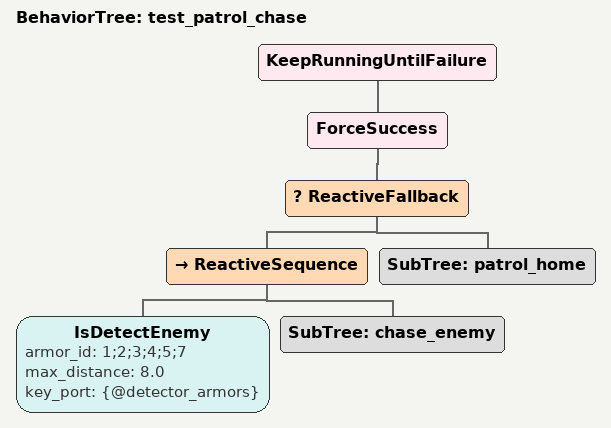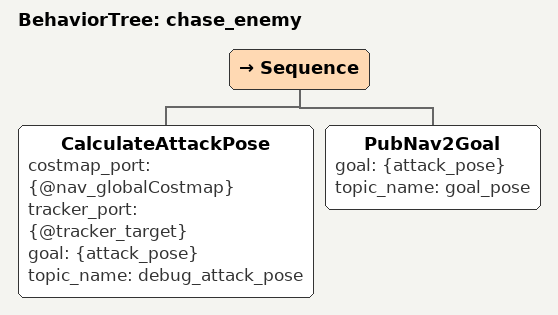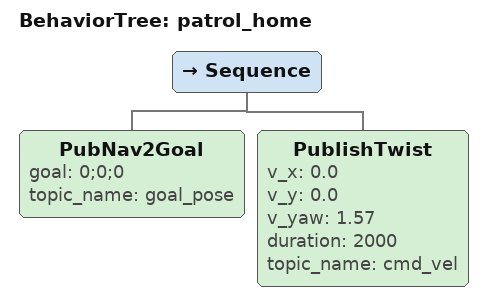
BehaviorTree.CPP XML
<?xml version="1.0" encoding="UTF-8"?>
<!--
  测试行为树: 原地巡逻 + 目标追击 + 返回原点

  逻辑:
  1. 如果检测到敌人 → 追击（使用 CalculateAttackPose）
  2. 如果没有敌人 → 返回原点并原地旋转巡逻

  使用前请修改 home_position 为你的机器人初始位置
-->
<root BTCPP_format="4">

  <!-- 主行为树: 巡逻追击测试 -->
  <BehaviorTree ID="test_patrol_chase">
    <KeepRunningUntilFailure>
      <ForceSuccess>
        <ReactiveFallback>

          <!-- 分支1: 检测到敌人 → 追击 -->
          <ReactiveSequence>
            <IsDetectEnemy armor_id="1;2;3;4;5;7"
                          max_distance="8.0"
                          key_port="{@detector_armors}"/>
            <SubTree ID="chase_enemy"/>
          </ReactiveSequence>

          <!-- 分支2: 没有敌人 → 返回原点巡逻 -->
          <SubTree ID="patrol_home"/>

        </ReactiveFallback>
      </ForceSuccess>
    </KeepRunningUntilFailure>
  </BehaviorTree>

  <!-- 子树: 追击敌人 -->
  <BehaviorTree ID="chase_enemy">
    <Sequence>
      <!-- 计算攻击位置 -->
      <CalculateAttackPose costmap_port="{@nav_globalCostmap}"
                           tracker_port="{@tracker_target}"
                           goal="{attack_pose}"
                           topic_name="debug_attack_pose"/>
      <!-- 发布导航目标 -->
      <PubNav2Goal goal="{attack_pose}"
                   topic_name="goal_pose"/>
    </Sequence>
  </BehaviorTree>

  <!-- 子树: 返回原点巡逻 -->
  <BehaviorTree ID="patrol_home">
    <Sequence>
      <!-- 导航回原点 (请修改为你的初始位置: x;y;yaw) -->
      <PubNav2Goal goal="0;0;0"
                   topic_name="goal_pose"/>
      <!-- 原地旋转巡逻 (持续2秒) -->
      <PublishTwist v_x="0.0"
                    v_y="0.0"
                    v_yaw="1.57"
                    duration="2000"
                    topic_name="cmd_vel"/>
    </Sequence>
  </BehaviorTree>

  <!-- 节点模型定义 (Groot可视化使用) -->

</root>
